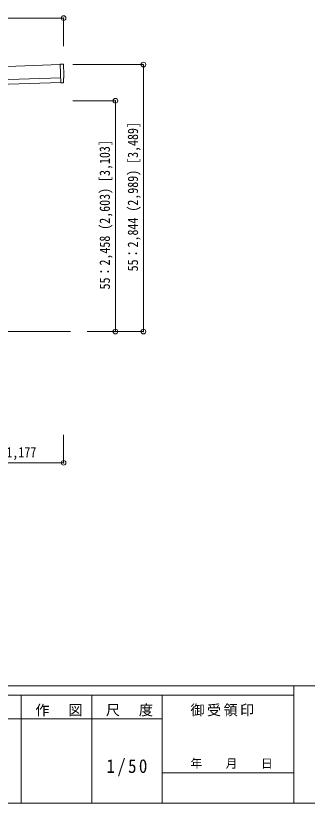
# Model space of a CAD drawing. Units: millimetres, scale not verified. Extents: x -14053 to 14053, y -9700 to 9700.
# Drawn here: x 5944 to 9043, y -9700 to -1310 of the extents above; entities that cross this region are included whole.
import ezdxf
from ezdxf.enums import TextEntityAlignment as Align

# ---------------------------------------------------------------- set-up
doc = ezdxf.new("R2010")
doc.units = ezdxf.units.MM
doc.header["$LTSCALE"] = 50
doc.header["$PDMODE"] = 32
doc.header["$PDSIZE"] = 50
for name, color, linetype, lineweight in [('0-2_建具', 4, 'Continuous', 9), ('0-4_設備', 7, 'Continuous', 9), ('0-8_外構', 6, 'Continuous', 9), ('F-0_ﾚｲﾔ240', 7, 'Continuous', 9)]:
    doc.layers.add(name, color=color, linetype=linetype, lineweight=lineweight)
doc.styles.add('ＭＳ ゴシック', font='')
doc.styles.get('ＭＳ ゴシック').set_extended_font_data('MS Gothic')

msp = doc.modelspace()

# ---------------------------------------------------------------- linework, layer by layer
at = {"layer": '0-2_建具'}
for p, q in [((6416.97, -1831.38), (1033.96, -2010.81)), ((1038.62, -2150.73), (6421.63, -1971.3)), ((1040.29, -2200.71), (6423.3, -2021.27)), ((6423.39, -2024.04), (6423.43, -2025.04)), ((6443.05, -2024.39), (6449.95, -2023.79))]:
    msp.add_line(p, q, dxfattribs=at)
for points in [[(6448.41, -1826.89), (6416.8, -1826.29), (6423.39, -2024.04)], [(6452.69, -2020.71), (6451.12, -1973.71), (6451.72, -1973.69)], [(6442.29, -2024.14), (6441.61, -2023.53), (6423.43, -2025.04)]]:
    msp.add_lwpolyline(points, dxfattribs=at)
for centre, major_axis, ratio, start_param, end_param in [((6448.35, -1829.89), (3, 0.1), 0.99863, 6.2683889, 7.8016218), ((11213.91, -1741.51), (-4760.73, -158.69), 0.99863, 6.2683889, 6.2976778), ((6451.57, -1969.29), (4.4, 0.15), 0.99863, 4.712389, 6.2976778), ((6442.96, -2023.39), (0.75, -0.666), 0.9974, 4.712389, 5.5252311), ((6449.69, -2020.8), (2.25, -2), 0.9974, 5.5252311, 7.0411395)]:
    msp.add_ellipse(centre, major_axis=major_axis, ratio=ratio, start_param=start_param, end_param=end_param, dxfattribs=at)
at = {"layer": '0-4_設備'}
msp.add_line((6526.48, -4674.46), (5338.1, -4674.46), dxfattribs=at)
at = {"layer": '0-8_外構'}
for p, q in [((1002.96, -1335.49), (6452.63, -1335.49)), ((6452.63, -1335.49), (6452.63, -1635.49)), ((7301.63, -1830.34), (6551.63, -1830.34)), ((7301.63, -1830.34), (7301.63, -4674.46)), ((7002.63, -2216.13), (6551.63, -2216.13)), ((7002.63, -2216.13), (7002.63, -4674.46)), ((7002.63, -4674.46), (6701.63, -4674.46)), ((7301.63, -4674.46), (6701.63, -4674.46)), ((6452.63, -6073.46), (6452.63, -5773.46))]:
    msp.add_line(p, q, dxfattribs=at)
msp.add_lwpolyline([(1002.96, -6073.46), (2175.6, -6073.46), (5275.6, -6073.46), (6452.63, -6073.46)], dxfattribs=at)
for p in [(6452.63, -1335.49), (7301.63, -1830.34), (7002.63, -2216.13), (7002.63, -4674.46), (7301.63, -4674.46), (6452.63, -6073.46)]:
    msp.add_point(p, dxfattribs=at)
at = {"layer": 'F-0_ﾚｲﾔ240', "color": 5, "lineweight": 5}
for p, q in [((-14053.43, -8450), (13346.57, -8450)), ((8901.98, -8450), (8901.98, -9700)), ((-14053.43, -8550), (8901.98, -8550)), ((6001.97, -8550), (6001.97, -9700)), ((6751.97, -8550), (6751.97, -9700)), ((7501.97, -8550), (7501.97, -9700)), ((4501.97, -8800), (7501.97, -8800)), ((7501.97, -9375), (8901.98, -9375)), ((-14053.43, -9700), (13346.57, -9700))]:
    msp.add_line(p, q, dxfattribs=at)

# ---------------------------------------------------------------- texts
at = {"layer": '0-8_外構', "color": 7, "style": 'ＭＳ ゴシック', "width": 0.85}
for s, p in [('55：2,844 (2,989) [3,489]', (7276.63, -4033.65)), ('55：2,458 (2,603) [3,103]', (6977.63, -4226.54))]:
    msp.add_text(s, height=110, rotation=90, dxfattribs=at).set_placement(p, align=Align.BOTTOM_LEFT)
msp.add_text('55：1,177', height=110, dxfattribs=at).set_placement((5589.12, -6048.46), align=Align.BOTTOM_LEFT)
at = {"layer": 'F-0_ﾚｲﾔ240', "style": 'ＭＳ ゴシック'}
msp.add_text('年\u3000\u3000月\u3000\u3000日', height=91.64, dxfattribs=at).set_placement((7801.98, -9350), align=Align.BOTTOM_LEFT)
at = {"layer": 'F-0_ﾚｲﾔ240', "attachment_point": 7, "style": 'ＭＳ ゴシック'}
for s, insert, char_height in [('\\T1.17;作\u3000図', (6151.97, -8775), 110), ('\\T1.17;尺\u3000度', (6901.98, -8775), 110), ('\\T1.17;御受領印', (7801.97, -8775), 110), ('\\T1.28;\\W0.9;1/50', (6908.22, -9412.5), 146.6)]:
    msp.add_mtext(s, dxfattribs=dict(at, insert=insert, char_height=char_height))

doc.saveas('drawing.dxf')
